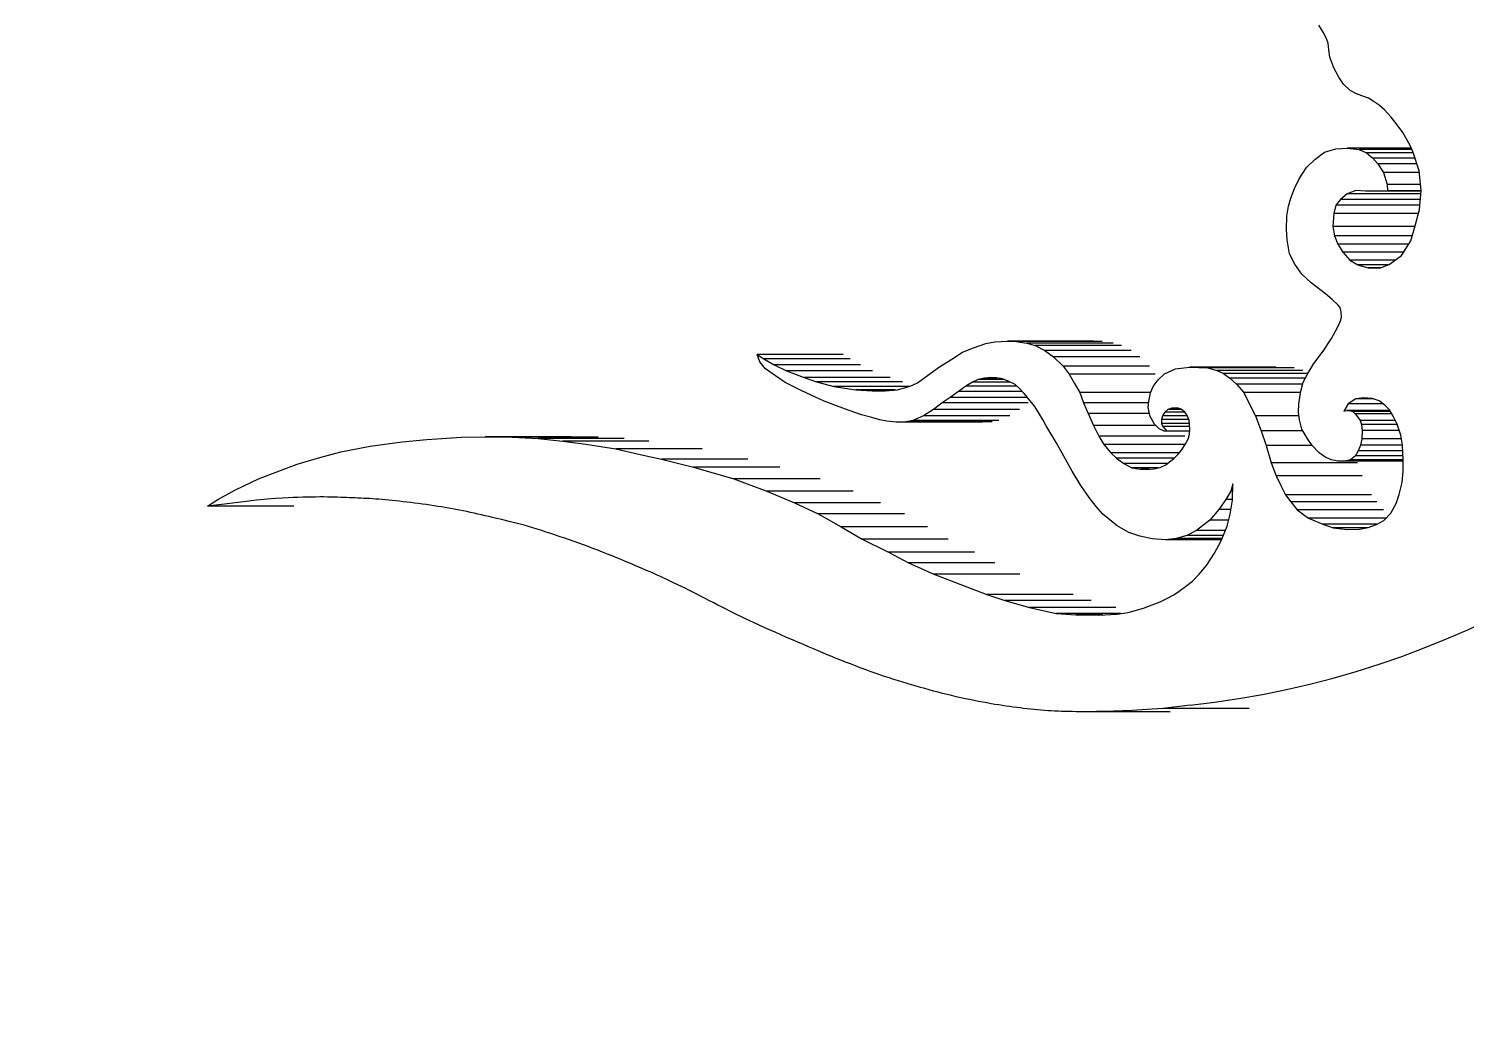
# Model space of a CAD drawing. Header units: inches. Extents: x 19 to 503, y 7 to 322.
# Drawn here: x 377.765 to 378.286, y 124.117 to 124.475 of the extents above; entities that cross this region are included whole.
import ezdxf

# ---------------------------------------------------------------- set-up
doc = ezdxf.new("R2010")
doc.units = ezdxf.units.IN
doc.header["$LTSCALE"] = 15
doc.header["$MEASUREMENT"] = 0
doc.layers.add('Dimension (ANSI)', color=7, linetype='Continuous', lineweight=25)
doc.layers.add('Visible (ANSI)', color=7, linetype='Continuous', lineweight=50)
doc.styles.add('MEMCOR Medium', font='arial.ttf')
doc.dimstyles.new('Default (ANSI)', dxfattribs={"dimscale": 15, "dimtxt": 0.15, "dimasz": 0.098425, "dimexe": 0.125, "dimexo": 0.0625, "dimgap": 0.031496, "dimtad": 0, "dimtih": 1, "dimtoh": 1, "dimdec": 4, "dimrnd": 1e-08, "dimzin": 3, "dimdsep": 46, "dimlunit": 5, "dimtxsty": 'MEMCOR Medium', "dimcen": 0.09, "dimdle": 0.393701, "dimclrd": 256, "dimclre": 256, "dimclrt": 256, "dimadec": 0, "dimazin": 1, "dimtfac": 0.8, "dimtofl": 0, "dimtmove": 0, "dimatfit": 3, "dimfxl": 1, "dimfrac": 1, "dimtolj": 1, "dimtzin": 4, "dimlwd": -1, "dimlwe": -1, "dimarcsym": 0})

# ---------------------------------------------------------------- blocks, each defined once
blk = doc.blocks.new('*D25')
at = {"layer": 'Defpoints', "color": 0, "transparency": 16777216}
for p in [(389.52408, 150.96538), (322.57386, 59.69738), (369.93643, 59.69738)]:
    blk.add_point(p, dxfattribs=at)
at = {"layer": 'Dimension (ANSI)', "transparency": 16777216}
for p, q in [((388.58658, 150.96538), (320.69886, 150.96538)), ((322.57386, 149.48901), (322.57386, 120.94055)), ((322.57386, 61.17376), (322.57386, 101.8191)), ((368.99893, 59.69738), (320.69886, 59.69738))]:
    blk.add_line(p, q, dxfattribs=at)
for points in [[(322.3278, 149.48901), (322.81992, 149.48901), (322.57386, 150.96538)], [(322.3278, 61.17376), (322.81992, 61.17376), (322.57386, 59.69738)]]:
    blk.add_solid(points, dxfattribs=at)
at = {"layer": 'Dimension (ANSI)', "transparency": 16777216, "char_height": 2.2500001, "attachment_point": 5, "style": 'MEMCOR Medium'}
for s, insert in [('\\A1; \\fArial|b0|i0;91{\\H0.8x;\\S1#4;} in', (322.57386, 113.67513)), ('\\A1;[2318.2 mm]{\\P\\fArial|b0|i0;SHIPPING\\P\\fArial|b0|i0;HEIGHT\\P\\fArial|b0|i0;REF.}', (322.57386, 104.11441))]:
    blk.add_mtext(s, dxfattribs=dict(at, insert=insert))

msp = doc.modelspace()

# ---------------------------------------------------------------- linework, layer by layer
at = {"layer": 'Visible (ANSI)', "linetype": 'Continuous', "lineweight": 18}
for p, q in [((378.234473, 124.474081), (378.232901, 124.47655)), ((378.235566, 124.472058), (378.234473, 124.474081)), ((378.236286, 124.470084), (378.235566, 124.472058)), ((378.236547, 124.467652), (378.236286, 124.470084)), ((378.236996, 124.464976), (378.236547, 124.467652)), ((378.238394, 124.461077), (378.236996, 124.464976)), ((378.240218, 124.457757), (378.238394, 124.461077)), ((378.241884, 124.455207), (378.240218, 124.457757)), ((378.244366, 124.452927), (378.241884, 124.455207)), ((378.246613, 124.451674), (378.244366, 124.452927)), ((378.248567, 124.450988), (378.246613, 124.451674)), ((378.250959, 124.45008), (378.248567, 124.450988)), ((378.252607, 124.449076), (378.250959, 124.45008)), ((378.254783, 124.447564), (378.252607, 124.449076)), ((378.256811, 124.445878), (378.254783, 124.447564)), ((378.259149, 124.443166), (378.256811, 124.445878)), ((378.26096, 124.440962), (378.259149, 124.443166)), ((378.263379, 124.437651), (378.26096, 124.440962)), ((378.264973, 124.434928), (378.263379, 124.437651)), ((378.231527, 124.427846), (378.234963, 124.430502)), ((378.234963, 124.430502), (378.23914, 124.431775)), ((378.23914, 124.431775), (378.243167, 124.432022)), ((378.266466, 124.432022), (378.243167, 124.432022)), ((378.243167, 124.432022), (378.247526, 124.431438)), ((378.266699, 124.431438), (378.247526, 124.431438)), ((378.247526, 124.431438), (378.25028, 124.430271)), ((378.267156, 124.430271), (378.25028, 124.430271)), ((378.25028, 124.430271), (378.252559, 124.428354)), ((378.266189, 124.432715), (378.264973, 124.434928)), ((378.267109, 124.430411), (378.266189, 124.432715)), ((378.26936, 124.42376), (378.267109, 124.430411)), ((378.228498, 124.424917), (378.231527, 124.427846)), ((378.267805, 124.428354), (378.252559, 124.428354)), ((378.252559, 124.428354), (378.254356, 124.426242)), ((378.26852, 124.426242), (378.254356, 124.426242)), ((378.254356, 124.426242), (378.256407, 124.423112)), ((378.224072, 124.417318), (378.225805, 124.420785)), ((378.225805, 124.420785), (378.228498, 124.424917)), ((378.269422, 124.423112), (378.256407, 124.423112)), ((378.256407, 124.423112), (378.257791, 124.418833)), ((378.270037, 124.416628), (378.26936, 124.42376)), ((378.222822, 124.413858), (378.224072, 124.417318)), ((378.243258, 124.415359), (378.24078, 124.413398)), ((378.246339, 124.416643), (378.243258, 124.415359)), ((378.269942, 124.415359), (378.243258, 124.415359)), ((378.249913, 124.416423), (378.246339, 124.416643)), ((378.250392, 124.416333), (378.249913, 124.416423)), ((378.257904, 124.416447), (378.250392, 124.416333)), ((378.270015, 124.416333), (378.250392, 124.416333)), ((378.269828, 124.418833), (378.257791, 124.418833)), ((378.257791, 124.418833), (378.257904, 124.416447)), ((378.270024, 124.416447), (378.257904, 124.416447)), ((378.269521, 124.409752), (378.270037, 124.416628)), ((378.221327, 124.407315), (378.221889, 124.410869)), ((378.221889, 124.410869), (378.222822, 124.413858)), ((378.239137, 124.411313), (378.238338, 124.408279)), ((378.24078, 124.413398), (378.239137, 124.411313)), ((378.269638, 124.411313), (378.239137, 124.411313)), ((378.269795, 124.413398), (378.24078, 124.413398)), ((378.267922, 124.403822), (378.269521, 124.409752)), ((378.221255, 124.40248), (378.221327, 124.407315)), ((378.238338, 124.408279), (378.238035, 124.403604)), ((378.269124, 124.408279), (378.238338, 124.408279)), ((378.221426, 124.398673), (378.221255, 124.40248)), ((378.267859, 124.403604), (378.238035, 124.403604)), ((378.238035, 124.403604), (378.238669, 124.40018)), ((378.266864, 124.40018), (378.238669, 124.40018)), ((378.238669, 124.40018), (378.239894, 124.397177)), ((378.266318, 124.398303), (378.267922, 124.403822)), ((378.22231, 124.393597), (378.221426, 124.398673)), ((378.265598, 124.397177), (378.239894, 124.397177)), ((378.239894, 124.397177), (378.241715, 124.394183)), ((378.263681, 124.394183), (378.241715, 124.394183)), ((378.241715, 124.394183), (378.244248, 124.391338)), ((378.262921, 124.392997), (378.266318, 124.398303)), ((378.224194, 124.38989), (378.22231, 124.393597)), ((378.226776, 124.386194), (378.224194, 124.38989)), ((378.260615, 124.391338), (378.244248, 124.391338)), ((378.244248, 124.391338), (378.247125, 124.389596)), ((378.257973, 124.389596), (378.247125, 124.389596)), ((378.247125, 124.389596), (378.250828, 124.388554)), ((378.255192, 124.388554), (378.250828, 124.388554)), ((378.250828, 124.388554), (378.254996, 124.38848)), ((378.254996, 124.38848), (378.258434, 124.389769)), ((378.258434, 124.389769), (378.262921, 124.392997)), ((378.230177, 124.383096), (378.226776, 124.386194)), ((378.235368, 124.379119), (378.230177, 124.383096)), ((378.237804, 124.377105), (378.235368, 124.379119)), ((378.239858, 124.375159), (378.237804, 124.377105)), ((378.240695, 124.374146), (378.239858, 124.375159)), ((378.241095, 124.372541), (378.240695, 124.374146)), ((378.239823, 124.367174), (378.240814, 124.369313)), ((378.240814, 124.369313), (378.24118, 124.370638)), ((378.24118, 124.370638), (378.241095, 124.372541)), ((378.234485, 124.358326), (378.237582, 124.362944)), ((378.237582, 124.362944), (378.239823, 124.367174)), ((378.099896, 124.35544), (378.103756, 124.357921)), ((378.103756, 124.357921), (378.107704, 124.359506)), ((378.107704, 124.359506), (378.112141, 124.361097)), ((378.112141, 124.361097), (378.1154, 124.361685)), ((378.1154, 124.361685), (378.119985, 124.361935)), ((378.151235, 124.361935), (378.119985, 124.361935)), ((378.119985, 124.361935), (378.123097, 124.361803)), ((378.154347, 124.361803), (378.123097, 124.361803)), ((378.123097, 124.361803), (378.12707, 124.361236)), ((378.15832, 124.361236), (378.12707, 124.361236)), ((378.12707, 124.361236), (378.130112, 124.360385)), ((378.161362, 124.360385), (378.130112, 124.360385)), ((378.130112, 124.360385), (378.133633, 124.358555)), ((378.164883, 124.358555), (378.133633, 124.358555)), ((378.133633, 124.358555), (378.136769, 124.35627)), ((378.231083, 124.353821), (378.234485, 124.358326)), ((378.030223, 124.354467), (378.029198, 124.357058)), ((378.060448, 124.357058), (378.029198, 124.357058)), ((378.029198, 124.357058), (378.031705, 124.355481)), ((378.032215, 124.351937), (378.030223, 124.354467)), ((378.062955, 124.355481), (378.031705, 124.355481)), ((378.031705, 124.355481), (378.035461, 124.353386)), ((378.066711, 124.353386), (378.035461, 124.353386)), ((378.035461, 124.353386), (378.039841, 124.35121)), ((378.091022, 124.349473), (378.095418, 124.35259)), ((378.095418, 124.35259), (378.099896, 124.35544)), ((378.168019, 124.35627), (378.136769, 124.35627)), ((378.136769, 124.35627), (378.14023, 124.352825)), ((378.17148, 124.352825), (378.14023, 124.352825)), ((378.14023, 124.352825), (378.142392, 124.349952)), ((378.18093, 124.351863), (378.186097, 124.352457)), ((378.217347, 124.352457), (378.186097, 124.352457)), ((378.186097, 124.352457), (378.1927, 124.352249)), ((378.22395, 124.352249), (378.1927, 124.352249)), ((378.1927, 124.352249), (378.195922, 124.351269)), ((378.228992, 124.350156), (378.231083, 124.353821)), ((378.035829, 124.349334), (378.032215, 124.351937)), ((378.039399, 124.346927), (378.035829, 124.349334)), ((378.045193, 124.344062), (378.039399, 124.346927)), ((378.071091, 124.35121), (378.039841, 124.35121)), ((378.039841, 124.35121), (378.046265, 124.3487)), ((378.077515, 124.3487), (378.046265, 124.3487)), ((378.046265, 124.3487), (378.050715, 124.347153)), ((378.081965, 124.347153), (378.050715, 124.347153)), ((378.050715, 124.347153), (378.057032, 124.345545)), ((378.087449, 124.346817), (378.091022, 124.349473)), ((378.107348, 124.347126), (378.104959, 124.345648)), ((378.109344, 124.347993), (378.107348, 124.347126)), ((378.120872, 124.347126), (378.107348, 124.347126)), ((378.111727, 124.348571), (378.109344, 124.347993)), ((378.118929, 124.347993), (378.109344, 124.347993)), ((378.11403, 124.348705), (378.111727, 124.348571)), ((378.116201, 124.348571), (378.111727, 124.348571)), ((378.11608, 124.348589), (378.11403, 124.348705)), ((378.11826, 124.348277), (378.11608, 124.348589)), ((378.120275, 124.347422), (378.11826, 124.348277)), ((378.122785, 124.346177), (378.120275, 124.347422)), ((378.173642, 124.349952), (378.142392, 124.349952)), ((378.142392, 124.349952), (378.144375, 124.346573)), ((378.172886, 124.345463), (378.17473, 124.347961)), ((378.17473, 124.347961), (378.177026, 124.350054)), ((378.177026, 124.350054), (378.18093, 124.351863)), ((378.227172, 124.351269), (378.195922, 124.351269)), ((378.195922, 124.351269), (378.198432, 124.350175)), ((378.229003, 124.350175), (378.198432, 124.350175)), ((378.198432, 124.350175), (378.200681, 124.348563)), ((378.228115, 124.348563), (378.200681, 124.348563)), ((378.200681, 124.348563), (378.203115, 124.346337)), ((378.22638, 124.343756), (378.2273, 124.347083)), ((378.2273, 124.347083), (378.228992, 124.350156)), ((378.048882, 124.342395), (378.045193, 124.344062)), ((378.05357, 124.340181), (378.048882, 124.342395)), ((378.084517, 124.345545), (378.057032, 124.345545)), ((378.057032, 124.345545), (378.065057, 124.344232)), ((378.079439, 124.344232), (378.065057, 124.344232)), ((378.065057, 124.344232), (378.070918, 124.343962)), ((378.075888, 124.343962), (378.070918, 124.343962)), ((378.070918, 124.343962), (378.075662, 124.343945)), ((378.075662, 124.343945), (378.08009, 124.344282)), ((378.08009, 124.344282), (378.084741, 124.345609)), ((378.084741, 124.345609), (378.087449, 124.346817)), ((378.102208, 124.343686), (378.099246, 124.341474)), ((378.104959, 124.345648), (378.102208, 124.343686)), ((378.125386, 124.343686), (378.102208, 124.343686)), ((378.123388, 124.345648), (378.104959, 124.345648)), ((378.124164, 124.344967), (378.122785, 124.346177)), ((378.126108, 124.342929), (378.124164, 124.344967)), ((378.128228, 124.340352), (378.126108, 124.342929)), ((378.144375, 124.346573), (378.146279, 124.343283)), ((378.171887, 124.343283), (378.146279, 124.343283)), ((378.146279, 124.343283), (378.147566, 124.339535)), ((378.171251, 124.34019), (378.171842, 124.343183)), ((378.171842, 124.343183), (378.172886, 124.345463)), ((378.227093, 124.346337), (378.203115, 124.346337)), ((378.203115, 124.346337), (378.205737, 124.34329)), ((378.226308, 124.34329), (378.205737, 124.34329)), ((378.205737, 124.34329), (378.207836, 124.339103)), ((378.225681, 124.339244), (378.22638, 124.343756)), ((378.057984, 124.338525), (378.05357, 124.340181)), ((378.06257, 124.336823), (378.057984, 124.338525)), ((378.067027, 124.335168), (378.06257, 124.336823)), ((378.093151, 124.337098), (378.089577, 124.334823)), ((378.096324, 124.339509), (378.093151, 124.337098)), ((378.124401, 124.337098), (378.093151, 124.337098)), ((378.099246, 124.341474), (378.096324, 124.339509)), ((378.127574, 124.339509), (378.096324, 124.339509)), ((378.127305, 124.341474), (378.099246, 124.341474)), ((378.129969, 124.338286), (378.128228, 124.340352)), ((378.131666, 124.335456), (378.129969, 124.338286)), ((378.17121, 124.339535), (378.147566, 124.339535)), ((378.147566, 124.339535), (378.149243, 124.335703)), ((378.1711, 124.337821), (378.171251, 124.34019)), ((378.171761, 124.334641), (378.1711, 124.337821)), ((378.178168, 124.33714), (378.17711, 124.336171)), ((378.179669, 124.337668), (378.178168, 124.33714)), ((378.183173, 124.33714), (378.178168, 124.33714)), ((378.181613, 124.337698), (378.179669, 124.337668)), ((378.181703, 124.337668), (378.179669, 124.337668)), ((378.183076, 124.337215), (378.181613, 124.337698)), ((378.184351, 124.336226), (378.183076, 124.337215)), ((378.207836, 124.339103), (378.209964, 124.334879)), ((378.225616, 124.336185), (378.225681, 124.339244)), ((378.243536, 124.339212), (378.241975, 124.336518)), ((378.241975, 124.336518), (378.242972, 124.336822)), ((378.258713, 124.336822), (378.242972, 124.336822)), ((378.242972, 124.336822), (378.244222, 124.336783)), ((378.246376, 124.340997), (378.243536, 124.339212)), ((378.256209, 124.339212), (378.243536, 124.339212)), ((378.258735, 124.336783), (378.244222, 124.336783)), ((378.244222, 124.336783), (378.245327, 124.336454)), ((378.258923, 124.336454), (378.245327, 124.336454)), ((378.245327, 124.336454), (378.246137, 124.335601)), ((378.249231, 124.341407), (378.246376, 124.340997)), ((378.252847, 124.340997), (378.246376, 124.340997)), ((378.252333, 124.34118), (378.249231, 124.341407)), ((378.254806, 124.340301), (378.252333, 124.34118)), ((378.25689, 124.338683), (378.254806, 124.340301)), ((378.258577, 124.337059), (378.25689, 124.338683)), ((378.259875, 124.334787), (378.258577, 124.337059)), ((378.070807, 124.334192), (378.067027, 124.335168)), ((378.073761, 124.333351), (378.070807, 124.334192)), ((378.076284, 124.332897), (378.073761, 124.333351)), ((378.079659, 124.332604), (378.076284, 124.332897)), ((378.0832, 124.332707), (378.079659, 124.332604)), ((378.110909, 124.332604), (378.079659, 124.332604)), ((378.08567, 124.333139), (378.0832, 124.332707)), ((378.11445, 124.332707), (378.0832, 124.332707)), ((378.089577, 124.334823), (378.08567, 124.333139)), ((378.11692, 124.333139), (378.08567, 124.333139)), ((378.120827, 124.334823), (378.089577, 124.334823)), ((378.132928, 124.333309), (378.131666, 124.335456)), ((378.134062, 124.33121), (378.132928, 124.333309)), ((378.17154, 124.335703), (378.149243, 124.335703)), ((378.149243, 124.335703), (378.151238, 124.331338)), ((378.173855, 124.331338), (378.151238, 124.331338)), ((378.151238, 124.331338), (378.153149, 124.32742)), ((378.173309, 124.331886), (378.171761, 124.334641)), ((378.175024, 124.330163), (378.173309, 124.331886)), ((378.175877, 124.333517), (378.175845, 124.332059)), ((378.186025, 124.332059), (378.175845, 124.332059)), ((378.175845, 124.332059), (378.176393, 124.330946)), ((378.176202, 124.334867), (378.175877, 124.333517)), ((378.185812, 124.333517), (378.175877, 124.333517)), ((378.17711, 124.336171), (378.176202, 124.334867)), ((378.185228, 124.334867), (378.176202, 124.334867)), ((378.184387, 124.336171), (378.17711, 124.336171)), ((378.185192, 124.334949), (378.184351, 124.336226)), ((378.185891, 124.333334), (378.185192, 124.334949)), ((378.186055, 124.331766), (378.185891, 124.333334)), ((378.186126, 124.329861), (378.186055, 124.331766)), ((378.22577, 124.334879), (378.209964, 124.334879)), ((378.209964, 124.334879), (378.212079, 124.329355)), ((378.225949, 124.333363), (378.225616, 124.336185)), ((378.226789, 124.329953), (378.225949, 124.333363)), ((378.25941, 124.335601), (378.246137, 124.335601)), ((378.246137, 124.335601), (378.247, 124.33446)), ((378.247, 124.33446), (378.247965, 124.333148)), ((378.260744, 124.333148), (378.247965, 124.333148)), ((378.247965, 124.333148), (378.248382, 124.331712)), ((378.261469, 124.331712), (378.248382, 124.331712)), ((378.248382, 124.331712), (378.248657, 124.329523)), ((378.261418, 124.331878), (378.259875, 124.334787)), ((378.262656, 124.327864), (378.261418, 124.331878)), ((377.900488, 124.325454), (377.909418, 124.326278)), ((377.909418, 124.326278), (377.921983, 124.327156)), ((377.921983, 124.327156), (377.930563, 124.327287)), ((377.961813, 124.327287), (377.930563, 124.327287)), ((377.930563, 124.327287), (377.940337, 124.327161)), ((377.971587, 124.327161), (377.940337, 124.327161)), ((377.940337, 124.327161), (377.949759, 124.326618)), ((377.981009, 124.326618), (377.949759, 124.326618)), ((377.949759, 124.326618), (377.958709, 124.325655)), ((378.137638, 124.325186), (378.134062, 124.33121)), ((378.184399, 124.32742), (378.153149, 124.32742)), ((378.153149, 124.32742), (378.154972, 124.324397)), ((378.176818, 124.329264), (378.175024, 124.330163)), ((378.186085, 124.330946), (378.176393, 124.330946)), ((378.176393, 124.330946), (378.17788, 124.329279)), ((378.176906, 124.329264), (378.176818, 124.329264)), ((378.17788, 124.329279), (378.176906, 124.329264)), ((378.186081, 124.329264), (378.176906, 124.329264)), ((378.186082, 124.329279), (378.17788, 124.329279)), ((378.18463, 124.32468), (378.185533, 124.326432)), ((378.185533, 124.326432), (378.185999, 124.328177)), ((378.185999, 124.328177), (378.186126, 124.329861)), ((378.227141, 124.329355), (378.212079, 124.329355)), ((378.212079, 124.329355), (378.213834, 124.32403)), ((378.228676, 124.32675), (378.226789, 124.329953)), ((378.230557, 124.324125), (378.228676, 124.32675)), ((378.248492, 124.326463), (378.248067, 124.324264)), ((378.248657, 124.329523), (378.248492, 124.326463)), ((378.262885, 124.326463), (378.248492, 124.326463)), ((378.262144, 124.329523), (378.248657, 124.329523)), ((378.263254, 124.324206), (378.262656, 124.327864)), ((377.870638, 124.319773), (377.878242, 124.321814)), ((377.878242, 124.321814), (377.888826, 124.323901)), ((377.888826, 124.323901), (377.900488, 124.325454)), ((377.989959, 124.325655), (377.958709, 124.325655)), ((377.958709, 124.325655), (377.967065, 124.324545)), ((377.967065, 124.324545), (377.977993, 124.322907)), ((378.009243, 124.322907), (377.977993, 124.322907)), ((377.977993, 124.322907), (377.986836, 124.320843)), ((377.986836, 124.320843), (377.994602, 124.319174)), ((378.140494, 124.320267), (378.137638, 124.325186)), ((378.184459, 124.324397), (378.154972, 124.324397)), ((378.154972, 124.324397), (378.157494, 124.321475)), ((378.182396, 124.321475), (378.157494, 124.321475)), ((378.157494, 124.321475), (378.159617, 124.319445)), ((378.181758, 124.320767), (378.183294, 124.322473)), ((378.183294, 124.322473), (378.18463, 124.32468)), ((378.230645, 124.32403), (378.213834, 124.32403)), ((378.213834, 124.32403), (378.215711, 124.317769)), ((378.233038, 124.321451), (378.230557, 124.324125)), ((378.235112, 124.319969), (378.233038, 124.321451)), ((378.247242, 124.322116), (378.246262, 124.320313)), ((378.248067, 124.324264), (378.247242, 124.322116)), ((378.263371, 124.322116), (378.247242, 124.322116)), ((378.263244, 124.324264), (378.248067, 124.324264)), ((378.263553, 124.318895), (378.263254, 124.324206)), ((377.856034, 124.314875), (377.862442, 124.317311)), ((377.862442, 124.317311), (377.870638, 124.319773)), ((378.025852, 124.319174), (377.994602, 124.319174)), ((377.994602, 124.319174), (378.006197, 124.316189)), ((378.037447, 124.316189), (378.006197, 124.316189)), ((378.006197, 124.316189), (378.020786, 124.312012)), ((378.143494, 124.31472), (378.140494, 124.320267)), ((378.180419, 124.319445), (378.159617, 124.319445)), ((378.159617, 124.319445), (378.162256, 124.317609)), ((378.178102, 124.317609), (378.162256, 124.317609)), ((378.162256, 124.317609), (378.165143, 124.315971)), ((378.174689, 124.315971), (378.165143, 124.315971)), ((378.165143, 124.315971), (378.168308, 124.315459)), ((378.173069, 124.315588), (378.175347, 124.316127)), ((378.175347, 124.316127), (378.177427, 124.317056)), ((378.177427, 124.317056), (378.178823, 124.318199)), ((378.178823, 124.318199), (378.180317, 124.319343)), ((378.180317, 124.319343), (378.181758, 124.320767)), ((378.246961, 124.317769), (378.215711, 124.317769)), ((378.215711, 124.317769), (378.217434, 124.313029)), ((378.237376, 124.31885), (378.235112, 124.319969)), ((378.239782, 124.318367), (378.237376, 124.31885)), ((378.242333, 124.318348), (378.239782, 124.318367)), ((378.244428, 124.318842), (378.242333, 124.318348)), ((378.263549, 124.318348), (378.242333, 124.318348)), ((378.246262, 124.320313), (378.244428, 124.318842)), ((378.263553, 124.318842), (378.244428, 124.318842)), ((378.263473, 124.320313), (378.246262, 124.320313)), ((378.263521, 124.314769), (378.263553, 124.318895)), ((377.839987, 124.308015), (377.84832, 124.312007)), ((377.84832, 124.312007), (377.856034, 124.314875)), ((378.052036, 124.312012), (378.020786, 124.312012)), ((378.020786, 124.312012), (378.032799, 124.307482)), ((378.146633, 124.309627), (378.143494, 124.31472)), ((378.171423, 124.315459), (378.168308, 124.315459)), ((378.168308, 124.315459), (378.170399, 124.315379)), ((378.170399, 124.315379), (378.173069, 124.315588)), ((378.248684, 124.313029), (378.217434, 124.313029)), ((378.217434, 124.313029), (378.219143, 124.309572)), ((378.262108, 124.306279), (378.26317, 124.310603)), ((378.26317, 124.310603), (378.263521, 124.314769)), ((377.833591, 124.30448), (377.839987, 124.308015)), ((377.860929, 124.305205), (377.859087, 124.305133)), ((377.862689, 124.305264), (377.860929, 124.305205)), ((377.864396, 124.305312), (377.862689, 124.305264)), ((377.866046, 124.305351), (377.864396, 124.305312)), ((377.867639, 124.30538), (377.866046, 124.305351)), ((377.869172, 124.305399), (377.867639, 124.30538)), ((377.870644, 124.305408), (377.869172, 124.305399)), ((377.872052, 124.305407), (377.870644, 124.305408)), ((377.873395, 124.305396), (377.872052, 124.305407)), ((377.874672, 124.305375), (377.873395, 124.305396)), ((377.87589, 124.305346), (377.874672, 124.305375)), ((377.877056, 124.30531), (377.87589, 124.305346)), ((377.87818, 124.305269), (377.877056, 124.30531)), ((377.879268, 124.305225), (377.87818, 124.305269)), ((377.880329, 124.305178), (377.879268, 124.305225)), ((378.064049, 124.307482), (378.032799, 124.307482)), ((378.032799, 124.307482), (378.04274, 124.303234)), ((378.149619, 124.305261), (378.146633, 124.309627)), ((378.152183, 124.301992), (378.149619, 124.305261)), ((378.201084, 124.307549), (378.199183, 124.304479)), ((378.201807, 124.310166), (378.201084, 124.307549)), ((378.201726, 124.307549), (378.201084, 124.307549)), ((378.201623, 124.304219), (378.201807, 124.310166)), ((378.219143, 124.309572), (378.22085, 124.306206)), ((378.2521, 124.306206), (378.22085, 124.306206)), ((378.22085, 124.306206), (378.222786, 124.30367)), ((378.261032, 124.303055), (378.262108, 124.306279)), ((377.829924, 124.302086), (377.833591, 124.30448)), ((377.837068, 124.302982), (377.829924, 124.302086)), ((377.861174, 124.302086), (377.829924, 124.302086)), ((377.842926, 124.303679), (377.837068, 124.302982)), ((377.847673, 124.304205), (377.842926, 124.303679)), ((377.851487, 124.304587), (377.847673, 124.304205)), ((377.854543, 124.30485), (377.851487, 124.304587)), ((377.857017, 124.305023), (377.854543, 124.30485)), ((377.859087, 124.305133), (377.857017, 124.305023)), ((377.881372, 124.305132), (377.880329, 124.305178)), ((377.882404, 124.305086), (377.881372, 124.305132)), ((377.883432, 124.305043), (377.882404, 124.305086)), ((377.884462, 124.305001), (377.883432, 124.305043)), ((377.885497, 124.304959), (377.884462, 124.305001)), ((377.886541, 124.304914), (377.885497, 124.304959)), ((377.887598, 124.304864), (377.886541, 124.304914)), ((377.888672, 124.304809), (377.887598, 124.304864)), ((377.889767, 124.304746), (377.888672, 124.304809)), ((377.890887, 124.304673), (377.889767, 124.304746)), ((377.892035, 124.304588), (377.890887, 124.304673)), ((377.893211, 124.304493), (377.892035, 124.304588)), ((377.894415, 124.304387), (377.893211, 124.304493)), ((377.895647, 124.30427), (377.894415, 124.304387)), ((377.896906, 124.304143), (377.895647, 124.30427)), ((377.898193, 124.304007), (377.896906, 124.304143)), ((377.899506, 124.303861), (377.898193, 124.304007)), ((377.900845, 124.303706), (377.899506, 124.303861)), ((377.90221, 124.303543), (377.900845, 124.303706)), ((377.903595, 124.303372), (377.90221, 124.303543)), ((377.904994, 124.303193), (377.903595, 124.303372)), ((377.906402, 124.303008), (377.904994, 124.303193)), ((377.907812, 124.302817), (377.906402, 124.303008)), ((377.909219, 124.30262), (377.907812, 124.302817)), ((377.910618, 124.302419), (377.909219, 124.30262)), ((377.912001, 124.302214), (377.910618, 124.302419)), ((377.913365, 124.302006), (377.912001, 124.302214)), ((377.914711, 124.301793), (377.913365, 124.302006)), ((377.916044, 124.301575), (377.914711, 124.301793)), ((377.917365, 124.30135), (377.916044, 124.301575)), ((377.918679, 124.301117), (377.917365, 124.30135)), ((377.919988, 124.300876), (377.918679, 124.301117)), ((377.921296, 124.300625), (377.919988, 124.300876)), ((377.922606, 124.300363), (377.921296, 124.300625)), ((377.923921, 124.30009), (377.922606, 124.300363)), ((377.925242, 124.299806), (377.923921, 124.30009)), ((378.07399, 124.303234), (378.04274, 124.303234)), ((378.04274, 124.303234), (378.051367, 124.299241)), ((378.154605, 124.299194), (378.152183, 124.301992)), ((378.196642, 124.300904), (378.193406, 124.297007)), ((378.199183, 124.304479), (378.196642, 124.300904)), ((378.201104, 124.300904), (378.196642, 124.300904)), ((378.201631, 124.304479), (378.199183, 124.304479)), ((378.20084, 124.299221), (378.201623, 124.304219)), ((378.254036, 124.30367), (378.222786, 124.30367)), ((378.222786, 124.30367), (378.225123, 124.300772)), ((378.256373, 124.300772), (378.225123, 124.300772)), ((378.225123, 124.300772), (378.229232, 124.297711)), ((378.259086, 124.299542), (378.261032, 124.303055)), ((377.926569, 124.299513), (377.925242, 124.299806)), ((377.927901, 124.299213), (377.926569, 124.299513)), ((377.929241, 124.298907), (377.927901, 124.299213)), ((377.930587, 124.298597), (377.929241, 124.298907)), ((377.93194, 124.298284), (377.930587, 124.298597)), ((377.933301, 124.297969), (377.93194, 124.298284)), ((377.934671, 124.297654), (377.933301, 124.297969)), ((377.936051, 124.297335), (377.934671, 124.297654)), ((377.937445, 124.297009), (377.936051, 124.297335)), ((377.938858, 124.296672), (377.937445, 124.297009)), ((377.940291, 124.29632), (377.938858, 124.296672)), ((377.941748, 124.29595), (377.940291, 124.29632)), ((377.943233, 124.295558), (377.941748, 124.29595)), ((377.944749, 124.29514), (377.943233, 124.295558)), ((377.946298, 124.294693), (377.944749, 124.29514)), ((378.082617, 124.299241), (378.051367, 124.299241)), ((378.051367, 124.299241), (378.059764, 124.294558)), ((378.159768, 124.294899), (378.154605, 124.299194)), ((378.164016, 124.292581), (378.159768, 124.294899)), ((378.193406, 124.297007), (378.188536, 124.293266)), ((378.200268, 124.297007), (378.193406, 124.297007)), ((378.19969, 124.294772), (378.20084, 124.299221)), ((378.25738, 124.297711), (378.229232, 124.297711)), ((378.229232, 124.297711), (378.234343, 124.295497)), ((378.254018, 124.295497), (378.234343, 124.295497)), ((378.234343, 124.295497), (378.238091, 124.294271)), ((378.250883, 124.294283), (378.253889, 124.295429)), ((378.253889, 124.295429), (378.256575, 124.296845)), ((378.256575, 124.296845), (378.259086, 124.299542)), ((377.947877, 124.294221), (377.946298, 124.294693)), ((377.949482, 124.293724), (377.947877, 124.294221)), ((377.95111, 124.293207), (377.949482, 124.293724)), ((377.952755, 124.292672), (377.95111, 124.293207)), ((377.954416, 124.292123), (377.952755, 124.292672)), ((377.956087, 124.291562), (377.954416, 124.292123)), ((377.957764, 124.290992), (377.956087, 124.291562)), ((377.959445, 124.290415), (377.957764, 124.290992)), ((377.96113, 124.28983), (377.959445, 124.290415)), ((377.962821, 124.289237), (377.96113, 124.28983)), ((378.091014, 124.294558), (378.059764, 124.294558)), ((378.059764, 124.294558), (378.067323, 124.290136)), ((378.098573, 124.290136), (378.067323, 124.290136)), ((378.067323, 124.290136), (378.076851, 124.285439)), ((378.168012, 124.291215), (378.164016, 124.292581)), ((378.172542, 124.290168), (378.168012, 124.291215)), ((378.17728, 124.289806), (378.172542, 124.290168)), ((378.1812, 124.290362), (378.17728, 124.289806)), ((378.1976, 124.289806), (378.17728, 124.289806)), ((378.185114, 124.291477), (378.1812, 124.290362)), ((378.197834, 124.290362), (378.1812, 124.290362)), ((378.188536, 124.293266), (378.185114, 124.291477)), ((378.198303, 124.291477), (378.185114, 124.291477)), ((378.199057, 124.293266), (378.188536, 124.293266)), ((378.197475, 124.289509), (378.19969, 124.294772)), ((378.250818, 124.294271), (378.238091, 124.294271)), ((378.238091, 124.294271), (378.243263, 124.293617)), ((378.243263, 124.293617), (378.247712, 124.293685)), ((378.247712, 124.293685), (378.250883, 124.294283)), ((377.964519, 124.288632), (377.962821, 124.289237)), ((377.966225, 124.288016), (377.964519, 124.288632)), ((377.967941, 124.287385), (377.966225, 124.288016)), ((377.969669, 124.286739), (377.967941, 124.287385)), ((377.97141, 124.286076), (377.969669, 124.286739)), ((377.973163, 124.285395), (377.97141, 124.286076)), ((377.974919, 124.284702), (377.973163, 124.285395)), ((377.976668, 124.284001), (377.974919, 124.284702)), ((378.108101, 124.285439), (378.076851, 124.285439)), ((378.076851, 124.285439), (378.084166, 124.281564)), ((378.192258, 124.280596), (378.195079, 124.285072)), ((378.195079, 124.285072), (378.197475, 124.289509)), ((377.978397, 124.283298), (377.976668, 124.284001)), ((377.980097, 124.282599), (377.978397, 124.283298)), ((377.981756, 124.281911), (377.980097, 124.282599)), ((377.983362, 124.281237), (377.981756, 124.281911)), ((377.984906, 124.280585), (377.983362, 124.281237)), ((377.986379, 124.279958), (377.984906, 124.280585)), ((377.987787, 124.279353), (377.986379, 124.279958)), ((377.989141, 124.278765), (377.987787, 124.279353)), ((378.115416, 124.281564), (378.084166, 124.281564)), ((378.084166, 124.281564), (378.093271, 124.277441)), ((378.1896, 124.277397), (378.192258, 124.280596)), ((377.990451, 124.278192), (377.989141, 124.278765)), ((377.991727, 124.277627), (377.990451, 124.278192)), ((377.992977, 124.277066), (377.991727, 124.277627)), ((377.994214, 124.276506), (377.992977, 124.277066)), ((377.995445, 124.275941), (377.994214, 124.276506)), ((377.996681, 124.275368), (377.995445, 124.275941)), ((377.997928, 124.274783), (377.996681, 124.275368)), ((377.99919, 124.274183), (377.997928, 124.274783)), ((378.000474, 124.273565), (377.99919, 124.274183)), ((378.124521, 124.277441), (378.093271, 124.277441)), ((378.093271, 124.277441), (378.102729, 124.273735)), ((378.184592, 124.272872), (378.187099, 124.274872)), ((378.187099, 124.274872), (378.1896, 124.277397)), ((378.001783, 124.272927), (378.000474, 124.273565)), ((378.003124, 124.272265), (378.001783, 124.272927)), ((378.004502, 124.271577), (378.003124, 124.272265)), ((378.005922, 124.270859), (378.004502, 124.271577)), ((378.007385, 124.270112), (378.005922, 124.270859)), ((378.008885, 124.26934), (378.007385, 124.270112)), ((378.010407, 124.268551), (378.008885, 124.26934)), ((378.102729, 124.273735), (378.11259, 124.270016)), ((378.14384, 124.270016), (378.11259, 124.270016)), ((378.11259, 124.270016), (378.119096, 124.267795)), ((378.177797, 124.268551), (378.180303, 124.26989)), ((378.180303, 124.26989), (378.182289, 124.27121)), ((378.182289, 124.27121), (378.184592, 124.272872)), ((378.011942, 124.267755), (378.010407, 124.268551)), ((378.013477, 124.266959), (378.011942, 124.267755)), ((378.014999, 124.266171), (378.013477, 124.266959)), ((378.016499, 124.265399), (378.014999, 124.266171)), ((378.017963, 124.264651), (378.016499, 124.265399)), ((378.019385, 124.263932), (378.017963, 124.264651)), ((378.020783, 124.263235), (378.019385, 124.263932)), ((378.150346, 124.267795), (378.119096, 124.267795)), ((378.119096, 124.267795), (378.128064, 124.265268)), ((378.159314, 124.265268), (378.128064, 124.265268)), ((378.128064, 124.265268), (378.137624, 124.263094)), ((378.16383, 124.263463), (378.169352, 124.265105)), ((378.169352, 124.265105), (378.172505, 124.266227)), ((378.172505, 124.266227), (378.175355, 124.267365)), ((378.175355, 124.267365), (378.177797, 124.268551)), ((378.022179, 124.262549), (378.020783, 124.263235)), ((378.023596, 124.261864), (378.022179, 124.262549)), ((378.025056, 124.261168), (378.023596, 124.261864)), ((378.026583, 124.260452), (378.025056, 124.261168)), ((378.028197, 124.259705), (378.026583, 124.260452)), ((378.029924, 124.258916), (378.028197, 124.259705)), ((378.031775, 124.258079), (378.029924, 124.258916)), ((378.161162, 124.263094), (378.137624, 124.263094)), ((378.137624, 124.263094), (378.144777, 124.262618)), ((378.154656, 124.262618), (378.144777, 124.262618)), ((378.144777, 124.262618), (378.153065, 124.26253)), ((378.153065, 124.26253), (378.159765, 124.262901)), ((378.159765, 124.262901), (378.16383, 124.263463)), ((378.033731, 124.257203), (378.031775, 124.258079)), ((378.035761, 124.256299), (378.033731, 124.257203)), ((378.037837, 124.255382), (378.035761, 124.256299)), ((378.039928, 124.254463), (378.037837, 124.255382)), ((378.042006, 124.253556), (378.039928, 124.254463)), ((378.044039, 124.252673), (378.042006, 124.253556)), ((378.046, 124.251827), (378.044039, 124.252673)), ((378.047866, 124.251027), (378.046, 124.251827)), ((378.049648, 124.25027), (378.047866, 124.251027)), ((378.051364, 124.249547), (378.049648, 124.25027)), ((378.053035, 124.248851), (378.051364, 124.249547)), ((378.054677, 124.248174), (378.053035, 124.248851)), ((378.05631, 124.247508), (378.054677, 124.248174)), ((378.057952, 124.246847), (378.05631, 124.247508)), ((378.059623, 124.246182), (378.057952, 124.246847)), ((378.061335, 124.245508), (378.059623, 124.246182)), ((378.063084, 124.244827), (378.061335, 124.245508)), ((378.064859, 124.244146), (378.063084, 124.244827)), ((378.06665, 124.243468), (378.064859, 124.244146)), ((378.068446, 124.2428), (378.06665, 124.243468)), ((378.070236, 124.242146), (378.068446, 124.2428)), ((378.07201, 124.241511), (378.070236, 124.242146)), ((378.073759, 124.2409), (378.07201, 124.241511)), ((378.075473, 124.240318), (378.073759, 124.2409)), ((378.077155, 124.239761), (378.075473, 124.240318)), ((378.07881, 124.239228), (378.077155, 124.239761)), ((378.080443, 124.238715), (378.07881, 124.239228)), ((378.082059, 124.238219), (378.080443, 124.238715)), ((378.083663, 124.237736), (378.082059, 124.238219)), ((378.085258, 124.237265), (378.083663, 124.237736)), ((378.086851, 124.2368), (378.085258, 124.237265)), ((378.088446, 124.236341), (378.086851, 124.2368)), ((378.090044, 124.235888), (378.088446, 124.236341)), ((378.091646, 124.235441), (378.090044, 124.235888)), ((378.093253, 124.235001), (378.091646, 124.235441)), ((378.094867, 124.234571), (378.093253, 124.235001)), ((378.096488, 124.234149), (378.094867, 124.234571)), ((378.098117, 124.233739), (378.096488, 124.234149)), ((378.099756, 124.23334), (378.098117, 124.233739)), ((378.101405, 124.232953), (378.099756, 124.23334)), ((378.103056, 124.23258), (378.101405, 124.232953)), ((378.104703, 124.232222), (378.103056, 124.23258)), ((378.106337, 124.231878), (378.104703, 124.232222)), ((378.107951, 124.23155), (378.106337, 124.231878)), ((378.109538, 124.231238), (378.107951, 124.23155)), ((378.111089, 124.230944), (378.109538, 124.231238)), ((378.112597, 124.230667), (378.111089, 124.230944)), ((378.114056, 124.230409), (378.112597, 124.230667)), ((378.115471, 124.230167), (378.114056, 124.230409)), ((378.116848, 124.229942), (378.115471, 124.230167)), ((378.118191, 124.229731), (378.116848, 124.229942)), ((378.119508, 124.229533), (378.118191, 124.229731)), ((378.120804, 124.229347), (378.119508, 124.229533)), ((378.122086, 124.229171), (378.120804, 124.229347)), ((378.123358, 124.229003), (378.122086, 124.229171)), ((378.124628, 124.228844), (378.123358, 124.229003)), ((378.125894, 124.228691), (378.124628, 124.228844)), ((378.127157, 124.228547), (378.125894, 124.228691)), ((378.128416, 124.228412), (378.127157, 124.228547)), ((378.129671, 124.228285), (378.128416, 124.228412)), ((378.130923, 124.228167), (378.129671, 124.228285)), ((378.132169, 124.228059), (378.130923, 124.228167)), ((378.133411, 124.227961), (378.132169, 124.228059)), ((378.134648, 124.227873), (378.133411, 124.227961)), ((378.135885, 124.227795), (378.134648, 124.227873)), ((378.137127, 124.227726), (378.135885, 124.227795)), ((378.138379, 124.227667), (378.137127, 124.227726)), ((378.139645, 124.227617), (378.138379, 124.227667)), ((378.140932, 124.227576), (378.139645, 124.227617)), ((378.142243, 124.227543), (378.140932, 124.227576)), ((378.143584, 124.227518), (378.142243, 124.227543)), ((378.14496, 124.227501), (378.143584, 124.227518)), ((378.146367, 124.227492), (378.14496, 124.227501)), ((378.147805, 124.22749), (378.146367, 124.227492)), ((378.149271, 124.227495), (378.147805, 124.22749)), ((378.179055, 124.22749), (378.147805, 124.22749)), ((378.150763, 124.227508), (378.149271, 124.227495)), ((378.152277, 124.227527), (378.150763, 124.227508)), ((378.153812, 124.227553), (378.152277, 124.227527)), ((378.155366, 124.227585), (378.153812, 124.227553)), ((378.156937, 124.227624), (378.155366, 124.227585)), ((378.158528, 124.22767), (378.156937, 124.227624)), ((378.160145, 124.227723), (378.158528, 124.22767)), ((378.161792, 124.227785), (378.160145, 124.227723)), ((378.163474, 124.227857), (378.161792, 124.227785)), ((378.165195, 124.227938), (378.163474, 124.227857)), ((378.166961, 124.228031), (378.165195, 124.227938)), ((378.168775, 124.228136), (378.166961, 124.228031)), ((378.170641, 124.228253), (378.168775, 124.228136)), ((378.172552, 124.228383), (378.170641, 124.228253)), ((378.174501, 124.228526), (378.172552, 124.228383)), ((378.176479, 124.228682), (378.174501, 124.228526)), ((378.186345, 124.229878), (378.176479, 124.228682)), ((378.207729, 124.228682), (378.176479, 124.228682))]:
    msp.add_line(p, q, dxfattribs=at)
for centre, major_axis, start_param, end_param in [((378.151959, 124.657458), (0, 0.42942), 3.2341876, 6.1529824), ((375.239948, 121.762849), (0, 2.8125), 3.6175293, 8.9488413), ((375.333698, 121.762849), (0, 2.8125), 3.6175293, 6.2831853)]:
    msp.add_ellipse(centre, major_axis=major_axis, ratio=0.8660254, start_param=start_param, end_param=end_param, dxfattribs=at)

# ---------------------------------------------------------------- dimensions: what is measured, and where the dimension line sits
at = {"layer": 'Dimension (ANSI)'}
dim = msp.add_linear_dim(base=(322.573859, 59.697384), p1=(389.524082, 150.965384), p2=(369.936431, 59.697384), angle=90, text=' \\fArial|b0|i0;<> in\\X[2318.2 mm]{\\P\\fArial|b0|i0;SHIPPING\\P\\fArial|b0|i0;HEIGHT\\P\\fArial|b0|i0;REF.}', dimstyle='Default (ANSI)', override={"dimgap": 0.031496, "dimdec": 4, "dimpost": '', "dimtol": 0, "dimlim": 0, "dimtp": 0, "dimtm": 0, "dimtdec": 2, "dimatfit": 1}, dxfattribs=at)
dim.commit()
dim.dimension.update_dxf_attribs({"geometry": '*D25', "text_midpoint": (322.573859, 111.379821), "dimtype": 160})

doc.saveas('drawing.dxf')
